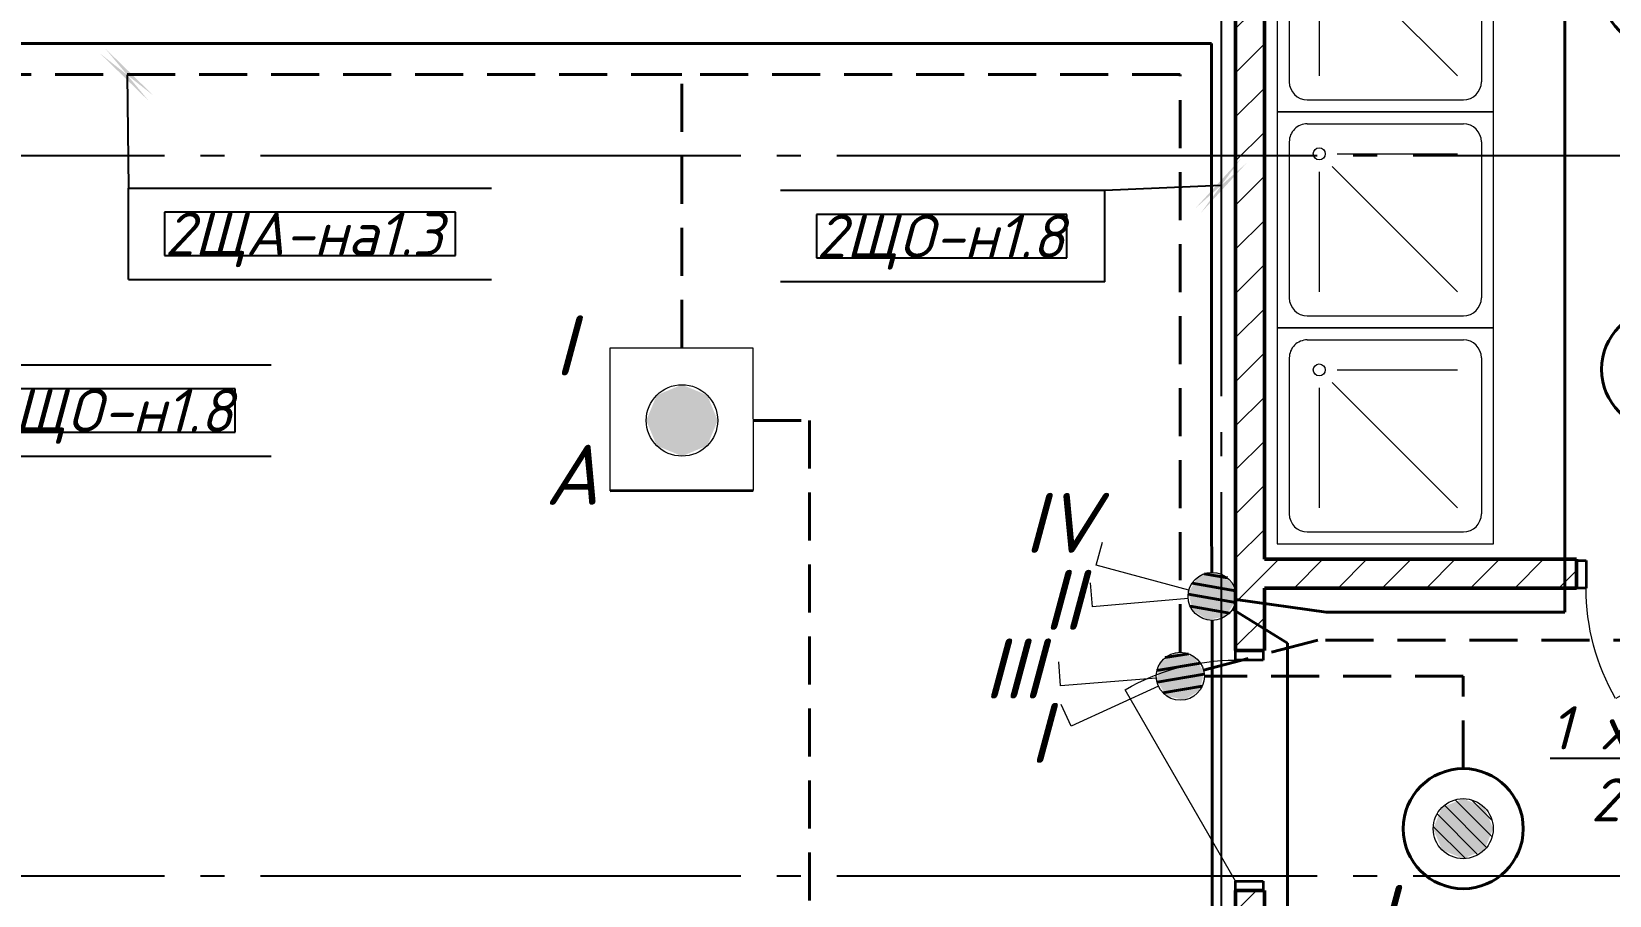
# Model space of a CAD drawing. Header units: millimetres. Extents: x 0 to 1286, y 0 to 420.
# Drawn here: x 228.6 to 294.4, y 218.8 to 254.8 of the extents above; entities that cross this region are included whole.
import ezdxf

# ---------------------------------------------------------------- set-up
doc = ezdxf.new("R2010")
doc.units = ezdxf.units.MM
doc.linetypes.add('JIS_02_2.0', pattern=[3, 2, -1])
doc.linetypes.add('ГОСТ 2.303 5', pattern=[24, 20, -1.5, 1, -1.5])
for name, color, linetype in [('Viewport1ForCustomObjects_0', 7, 'Continuous'), ('Viewport2ForCustomObjects_0', 7, 'Continuous'), ('СПКБ-0000-000-АР#002$0$Двери ArchiCAD', 7, 'Continuous'), ('СПКБ-0000-000-АР#002$0$Стены', 7, 'Continuous'), ('Строительные оси', 7, 'Continuous'), ('ЭО_АВАРИЙНОЕ ОСВЕЩЕНИЕ', 7, 'Continuous'), ('ЭО_РАБОЧЕЕ ОСВЕЩЕНИЕ', 7, 'Continuous')]:
    doc.layers.add(name, color=color, linetype=linetype)
for name, color, linetype, lineweight, true_color in [('СПКБ-0000-000-АР#002$0$Двери ArchiCAD_Ном._пера__23', 7, 'Continuous', 35, 0xff6600), ('СПКБ-0000-000-АР#002$0$Двери ArchiCAD_Ном._пера__3', 7, 'Continuous', 18, 0xff6600), ('СПКБ-0000-000-АР#002$0$Двери ArchiCAD_Ном._пера__58', 7, 'Continuous', 50, 0xdf0000), ('СПКБ-0000-000-АР#002$0$Стены_Ном._пера__58', 7, 'Continuous', 50, 0xdf0000)]:
    doc.layers.add(name, color=color, linetype=linetype, lineweight=lineweight, true_color=true_color)
doc.layers.add('СПКБ-0000-000-АР#002$0$Сантехника_Ном._пера__6', color=5, linetype='Continuous', lineweight=9)
doc.layers.add('СПКБ-0000-000-АР#002$0$Стены_Ном._пера__20', color=1, linetype='Continuous', lineweight=20)
doc.styles.add('1.8', font='isocpeui.ttf', dxfattribs={"height": 1.8})
doc.styles.add('2.5', font='isocpeui.ttf')
doc.styles.add('CustomTextStyle111', font='isocpeui.ttf', dxfattribs={"height": 1.8})
doc.styles.add('CustomTextStyle112', font='isocpeui.ttf', dxfattribs={"height": 1.8})
doc.styles.add('CustomTextStyle92', font='isocpeui.ttf', dxfattribs={"height": 1.8})
pattern_1 = [(45, (0, 0), (-91.9239, 91.9239), [])]

# ---------------------------------------------------------------- blocks, each defined once
blk = doc.blocks.new('*E728')
at = {"layer": 'Строительные оси', "color": 3, "linetype": 'ГОСТ 2.303 5', "lineweight": 25}
for p, q in [((-59.569, 258.857), (-59.569, -45.143)), ((280.431, 128.857), (-283.569, 128.857)), ((280.431, 98.857), (-283.569, 98.857))]:
    blk.add_line(p, q, dxfattribs=at)
at = {"layer": 'ЭО_АВАРИЙНОЕ ОСВЕЩЕНИЕ', "color": 1, "linetype": 'JIS_02_2.0', "lineweight": 40}
for p, q in [((-82.132, 132.242), (-119.388, 132.242)), ((-82.021, 132.242), (-82.132, 132.242)), ((-82.021, 120.865), (-82.021, 132.242)), ((-61.266, 132.242), (-82.021, 132.242)), ((-61.266, 108.185), (-61.266, 132.242)), ((-79.064, 117.84), (-76.713, 117.84)), ((-76.713, 117.84), (-76.713, 52.121)), ((-55.538, 108.691), (-60.299, 107.439)), ((-41.226, 108.691), (-55.538, 108.691)), ((-49.485, 107.185), (-60.266, 107.185)), ((-49.485, 103.337), (-49.485, 107.185))]:
    blk.add_line(p, q, dxfattribs=at)
at = {"layer": 'ЭО_АВАРИЙНОЕ ОСВЕЩЕНИЕ', "color": 7, "lineweight": 0}
for p, q in [((-85.014, 120.864), (-79.064, 120.866)), ((-85.013, 114.914), (-85.014, 120.864)), ((-79.064, 120.866), (-79.063, 114.916)), ((-66.25, 106.783), (-66.331, 107.78)), ((-62.263, 107.104), (-66.25, 106.783)), ((-62.176, 106.768), (-65.812, 105.103)), ((-65.812, 105.103), (-66.229, 106.012))]:
    blk.add_line(p, q, dxfattribs=at)
at = {"layer": 'ЭО_АВАРИЙНОЕ ОСВЕЩЕНИЕ', "color": 1, "lineweight": 40}
for p, q in [((-79.063, 114.916), (-85.013, 114.914)), ((-60.927, 108.125), (-61.897, 107.961)), ((-60.426, 107.727), (-62.238, 107.42)), ((-60.27, 107.27), (-62.235, 106.938)), ((-60.355, 106.773), (-61.991, 106.496))]:
    blk.add_line(p, q, dxfattribs=at)
at = {"layer": 'ЭО_АВАРИЙНОЕ ОСВЕЩЕНИЕ', "color": 1, "lineweight": 0}
for p, q in [((-48.281, 100.502), (-49.82, 102.042)), ((-48.282, 101.177), (-49.145, 102.04)), ((-48.873, 99.747), (-50.575, 101.449)), ((-48.509, 100.057), (-50.266, 101.814)), ((-49.39, 99.591), (-50.731, 100.932))]:
    blk.add_line(p, q, dxfattribs=at)
at = {"layer": 'ЭО_АВАРИЙНОЕ ОСВЕЩЕНИЕ', "color": 1, "lineweight": 40}
for centre in [(-41.226, 119.969), (-49.485, 100.837)]:
    blk.add_circle(centre, 2.5, dxfattribs=at)
at = {"layer": 'ЭО_АВАРИЙНОЕ ОСВЕЩЕНИЕ', "color": 7, "lineweight": 0}
for centre, radius in [((-82.021, 117.84), 1.488), ((-61.266, 107.185), 1), ((-49.485, 100.837), 1.25)]:
    blk.add_circle(centre, radius, dxfattribs=at)
at = {"layer": 'ЭО_АВАРИЙНОЕ ОСВЕЩЕНИЕ', "color": 1, "lineweight": 0}
for points in [[(-82.022, 119.327), (-83.072, 118.892), (-80.97, 118.892)], [(-83.073, 118.891), (-83.508, 117.84), (-80.534, 117.84)], [(-83.072, 118.892), (-83.073, 118.891), (-80.97, 118.891)], [(-83.073, 118.891), (-80.97, 118.891), (-80.534, 117.84)], [(-83.072, 118.892), (-80.97, 118.892), (-80.97, 118.891)], [(-83.508, 117.84), (-83.509, 117.839), (-80.534, 117.839)], [(-83.509, 117.839), (-83.073, 116.788), (-80.969, 116.788)], [(-83.509, 117.839), (-80.534, 117.839), (-80.969, 116.788)], [(-83.508, 117.84), (-80.534, 117.84), (-80.534, 117.839)], [(-83.073, 116.788), (-80.971, 116.788), (-82.021, 116.352)], [(-83.073, 116.788), (-83.073, 116.788), (-80.971, 116.788)], [(-83.073, 116.788), (-80.969, 116.788), (-80.971, 116.788)], [(-61.706, 108), (-62.082, 107.764), (-60.539, 107.764)], [(-61.433, 108.171), (-61.706, 108), (-60.687, 108)], [(-61.706, 108), (-60.687, 108), (-60.539, 107.764)], [(-62.176, 107.352), (-62.252, 107.018), (-60.357, 107.018)], [(-62.082, 107.764), (-62.176, 107.352), (-60.28, 107.352)], [(-62.176, 107.352), (-60.28, 107.352), (-60.357, 107.018)], [(-62.082, 107.764), (-60.539, 107.764), (-60.28, 107.352)], [(-62.252, 107.018), (-61.994, 106.606), (-60.451, 106.606)], [(-62.252, 107.018), (-60.357, 107.018), (-60.451, 106.606)], [(-61.994, 106.606), (-61.846, 106.37), (-60.827, 106.37)], [(-61.994, 106.606), (-60.451, 106.606), (-60.827, 106.37)], [(-61.846, 106.37), (-60.827, 106.37), (-61.1, 106.199)], [(-49.485, 102.087), (-50.369, 101.721), (-48.601, 101.721)], [(-50.369, 101.721), (-50.735, 100.837), (-48.235, 100.837)], [(-50.369, 101.721), (-50.369, 101.721), (-48.601, 101.721)], [(-50.369, 101.721), (-48.601, 101.721), (-48.601, 101.721)], [(-50.369, 101.721), (-48.601, 101.721), (-48.235, 100.837)], [(-50.735, 100.837), (-50.735, 100.837), (-48.235, 100.837)], [(-50.735, 100.837), (-48.235, 100.837), (-48.235, 100.837)], [(-50.735, 100.837), (-50.369, 99.953), (-48.601, 99.953)], [(-50.735, 100.837), (-48.235, 100.837), (-48.601, 99.953)], [(-50.369, 99.953), (-48.601, 99.953), (-49.485, 99.587)], [(-50.369, 99.953), (-50.369, 99.953), (-48.601, 99.953)], [(-50.369, 99.953), (-48.601, 99.953), (-48.601, 99.953)]]:
    blk.add_solid(points, dxfattribs=at)
at = {"layer": 'ЭО_РАБОЧЕЕ ОСВЕЩЕНИЕ', "color": 5, "lineweight": 40}
for p, q in [((-45.254, 135.846), (-45.254, 109.859)), ((-59.966, 133.542), (-118.088, 133.542)), ((-59.966, 113.667), (-59.966, 133.542)), ((-59.95, 111.511), (-59.966, 113.667)), ((-59.307, 111.283), (-60.276, 111.454)), ((-58.975, 110.258), (-60.938, 110.604)), ((-58.969, 110.74), (-60.779, 111.059)), ((-59.222, 109.818), (-60.857, 110.106)), ((-59.093, 109.984), (-56.806, 108.565)), ((-55.19, 109.859), (-58.952, 110.375)), ((-45.254, 109.859), (-55.19, 109.859)), ((-59.943, 109.511), (-59.936, 73.727)), ((-56.806, 108.565), (-56.806, 80.869))]:
    blk.add_line(p, q, dxfattribs=at)
at = {"layer": 'ЭО_РАБОЧЕЕ ОСВЕЩЕНИЕ', "color": 7, "lineweight": 0}
for p, q in [((-64.772, 111.805), (-64.514, 112.771)), ((-60.909, 110.77), (-64.772, 111.805)), ((-64.924, 110.075), (-65.011, 111.071)), ((-60.939, 110.424), (-64.924, 110.075))]:
    blk.add_line(p, q, dxfattribs=at)
at = {"layer": 'ЭО_РАБОЧЕЕ ОСВЕЩЕНИЕ', "color": 5, "lineweight": 40}
blk.add_circle((-41.226, 135.846), 2.5, dxfattribs=at)
at = {"layer": 'ЭО_РАБОЧЕЕ ОСВЕЩЕНИЕ', "color": 7, "lineweight": 0}
blk.add_circle((-59.943, 110.511), 1, dxfattribs=at)
at = {"layer": 'ЭО_РАБОЧЕЕ ОСВЕЩЕНИЕ', "color": 5, "lineweight": 0}
for points in [[(-60.673, 111.085), (-60.928, 110.685), (-59.035, 110.685)], [(-60.516, 111.331), (-60.673, 111.085), (-59.124, 111.085)], [(-60.673, 111.085), (-59.124, 111.085), (-59.035, 110.685)], [(-59.769, 111.496), (-60.516, 111.331), (-59.509, 111.331)], [(-60.516, 111.331), (-59.509, 111.331), (-59.124, 111.085)], [(-60.928, 110.685), (-60.851, 110.338), (-58.958, 110.338)], [(-60.928, 110.685), (-59.035, 110.685), (-58.958, 110.338)], [(-60.851, 110.338), (-60.762, 109.938), (-59.213, 109.938)], [(-60.851, 110.338), (-58.958, 110.338), (-59.213, 109.938)], [(-60.762, 109.938), (-60.376, 109.692), (-59.369, 109.692)], [(-60.762, 109.938), (-59.213, 109.938), (-59.369, 109.692)], [(-60.376, 109.692), (-59.369, 109.692), (-60.116, 109.527)]]:
    blk.add_solid(points, dxfattribs=at)
blk = doc.blocks.new('СПКБ-0000-000-АР#002$0$Однопольная Дверь 19')
at = {"layer": 'СПКБ-0000-000-АР#002$0$Двери ArchiCAD_Ном._пера__23', "color": 30, "linetype": 'Continuous', "lineweight": 35, "true_color": 0xff6600}
for p, q in [((-460, 0), (-500, 0)), ((-500, 0), (-500, -115)), ((-460, -115), (-460, 0)), ((500, 0), (460, 0)), ((460, 0), (460, -115)), ((500, -115), (500, 0)), ((-500, -115), (-460, -115)), ((460, -115), (500, -115))]:
    blk.add_line(p, q, dxfattribs=at)
at = {"layer": 'СПКБ-0000-000-АР#002$0$Двери ArchiCAD_Ном._пера__3', "color": 30, "linetype": 'Continuous', "lineweight": 18, "true_color": 0xff6600}
blk.add_line((460, 0), (-336.7, 460), dxfattribs=at)
blk.add_arc((460, 0), 920, 150, 180, dxfattribs=at)
at = {"layer": 'СПКБ-0000-000-АР#002$0$Двери ArchiCAD_Ном._пера__58', "color": 12, "linetype": 'Continuous', "lineweight": 50, "true_color": 0xdf0000}
for p, q in [((-500, 0), (-537, 0)), ((-500, 0), (-500, -115)), ((500, 0), (500, -115)), ((500, 0), (537, 0)), ((-500, -120), (-537, -120)), ((-500, -115), (-500, -120)), ((500, -115), (500, -120)), ((500, -120), (537, -120))]:
    blk.add_line(p, q, dxfattribs=at)
blk = doc.blocks.new('СПКБ-0000-000-АР#002$0$Стена_22', base_point=(-5776.7, 16085.7))
at = {"layer": 'СПКБ-0000-000-АР#002$0$Стены_Ном._пера__20', "linetype": 'Continuous', "lineweight": 20}
h = blk.add_hatch(dxfattribs=at)
h.set_pattern_fill('КИРПИЧ_ОБЫКНОВЕННЫЙ', color=1, style=0, pattern_type=2)
h.set_pattern_definition(pattern_1)
h.paths.add_polyline_path([(-5896.7, 15585.7), (-5896.6, 10825.7), (-5781.6, 10825.7), (-5776.6, 10825.7), (-5776.7, 15585.7)])
h = blk.add_hatch(dxfattribs=at)
h.set_pattern_fill('КИРПИЧ_ОБЫКНОВЕННЫЙ', color=1, style=0, pattern_type=2)
h.set_pattern_definition(pattern_1)
h.paths.add_polyline_path([(-5896.6, 9825.7), (-5896.6, 7185.7), (-5776.6, 7185.7), (-5776.6, 9825.7), (-5781.6, 9825.7)])
at = {"layer": 'СПКБ-0000-000-АР#002$0$Стены_Ном._пера__58', "color": 12, "linetype": 'Continuous', "lineweight": 50, "true_color": 0xdf0000}
for p, q in [((-5896.6, 10825.7), (-5896.6, 10862.7)), ((-5776.6, 10825.7), (-5776.6, 10862.7)), ((-5896.6, 10825.7), (-5781.6, 10825.7)), ((-5781.6, 10825.7), (-5776.6, 10825.7)), ((-5896.6, 9825.7), (-5896.6, 9788.7)), ((-5896.6, 9825.7), (-5781.6, 9825.7)), ((-5781.6, 9825.7), (-5776.6, 9825.7)), ((-5776.6, 9825.7), (-5776.6, 9788.7))]:
    blk.add_line(p, q, dxfattribs=at)
at = {"layer": 'СПКБ-0000-000-АР#002$0$Стены_Ном._пера__58', "color": 12, "linetype": 'Continuous', "lineweight": 50, "true_color": 0xdf0000, "flags": 128}
for points in [[(-5776.6, 11205.7), (-5776.7, 15585.7)], [(-5896.7, 13454.2), (-5896.6, 10825.7)], [(-5776.6, 10825.7), (-5776.6, 11085.7)], [(-5896.6, 9825.7), (-5896.6, 7185.7)], [(-5776.6, 7185.7), (-5776.6, 9825.7)]]:
    blk.add_lwpolyline(points, dxfattribs=at)
at = {"layer": 'СПКБ-0000-000-АР#002$0$Двери ArchiCAD', "color": 21, "linetype": 'Continuous', "lineweight": 18, "true_color": 0xff9955, "xscale": -0.9999999999999997, "zscale": 1000, "rotation": 90.00017331729121}
blk.add_blockref('СПКБ-0000-000-АР#002$0$Однопольная Дверь 19', (-5896.6, 10325.7), dxfattribs=at)
blk = doc.blocks.new('СПКБ-0000-000-АР#002$0$Стена_50', base_point=(-2352.9, 11085.7))
at = {"layer": 'СПКБ-0000-000-АР#002$0$Стены_Ном._пера__20', "linetype": 'Continuous', "lineweight": 20}
h = blk.add_hatch(dxfattribs=at)
h.set_pattern_fill('КИРПИЧ_ОБЫКНОВЕННЫЙ', color=1, style=0, pattern_type=2)
h.set_pattern_definition(pattern_1)
h.paths.add_polyline_path([(-5776.6, 11205.7), (-5776.6, 11085.7), (-4476.9, 11085.7), (-4476.9, 11200.7), (-4476.9, 11205.7)])
h = blk.add_hatch(dxfattribs=at)
h.set_pattern_fill('КИРПИЧ_ОБЫКНОВЕННЫЙ', color=1, style=0, pattern_type=2)
h.set_pattern_definition(pattern_1)
h.paths.add_polyline_path([(-2352.9, 11205.7), (-3476.9, 11205.7), (-3476.9, 11200.7), (-3476.9, 11085.7), (-2352.9, 11085.7)])
at = {"layer": 'СПКБ-0000-000-АР#002$0$Стены_Ном._пера__58', "color": 12, "linetype": 'Continuous', "lineweight": 50, "true_color": 0xdf0000}
for p, q in [((-4476.9, 11205.7), (-4513.9, 11205.7)), ((-4476.9, 11200.7), (-4476.9, 11205.7)), ((-4476.9, 11085.7), (-4476.9, 11200.7)), ((-3476.9, 11205.7), (-3439.9, 11205.7)), ((-3476.9, 11200.7), (-3476.9, 11205.7)), ((-3476.9, 11085.7), (-3476.9, 11200.7)), ((-4476.9, 11085.7), (-4513.9, 11085.7)), ((-3476.9, 11085.7), (-3439.9, 11085.7))]:
    blk.add_line(p, q, dxfattribs=at)
at = {"layer": 'СПКБ-0000-000-АР#002$0$Стены_Ном._пера__58', "color": 12, "linetype": 'Continuous', "lineweight": 50, "true_color": 0xdf0000, "flags": 128}
for points in [[(-4476.9, 11205.7), (-5776.6, 11205.7)], [(-2473.6, 11205.7), (-3476.9, 11205.7)], [(-2352.9, 11205.7), (-2353.6, 11205.7)], [(-2352.9, 11085.7), (-2352.9, 11205.7)], [(-5776.6, 11085.7), (-4476.9, 11085.7)], [(-3476.9, 11085.7), (-2473.6, 11085.7)], [(-2353.6, 11085.7), (-2352.9, 11085.7)]]:
    blk.add_lwpolyline(points, dxfattribs=at)
at = {"layer": 'СПКБ-0000-000-АР#002$0$Двери ArchiCAD', "color": 21, "linetype": 'Continuous', "lineweight": 18, "true_color": 0xff9955, "xscale": -1, "zscale": 1000, "rotation": 180}
blk.add_blockref('СПКБ-0000-000-АР#002$0$Однопольная Дверь 19', (-3976.9, 11085.7), dxfattribs=at)
blk = doc.blocks.new('СПКБ-0000-000-АР#002$0$Shower Tray 70_2')
at = {"layer": 'СПКБ-0000-000-АР#002$0$Сантехника_Ном._пера__6', "color": 5, "linetype": 'Continuous', "lineweight": 9}
for p, q in [((450, 900), (-450, 900)), ((-450, 900), (-450, 0)), ((450, 0), (450, 900)), ((-325, 850), (325, 850)), ((-400, 125), (-400, 775)), ((-275, 250), (-275, 750)), ((-222, 228), (300, 750)), ((400, 125), (400, 775)), ((-200, 175), (300, 175)), ((-450, 0), (450, 0)), ((-325, 50), (325, 50))]:
    blk.add_line(p, q, dxfattribs=at)
blk.add_circle((-275, 175), 25, dxfattribs=at)
for centre, start, end in [((-325, 775), 90, 180), ((325, 775), 0, 90), ((-325, 125), 180, 270), ((325, 125), 270, 0)]:
    blk.add_arc(centre, 75, start, end, dxfattribs=at)
blk = doc.blocks.new('*E727')
at = {"layer": 'СПКБ-0000-000-АР#002$0$Сантехника_Ном._пера__6', "color": 5, "linetype": 'Continuous', "lineweight": 9, "xscale": 0.01, "yscale": 0.01, "zscale": 10, "rotation": 270}
for p in [(219.09, 183.852), (219.09, 174.852), (219.09, 165.852)]:
    blk.add_blockref('СПКБ-0000-000-АР#002$0$Shower Tray 70_2', p, dxfattribs=at)
at = {"layer": 'СПКБ-0000-000-АР#002$0$Стены', "color": 12, "lineweight": 50, "true_color": 0xdf0000, "xscale": 0.01, "yscale": 0.01, "zscale": 0.01}
for name, p in [('СПКБ-0000-000-АР#002$0$Стена_22', (218.552, 209.515)), ('СПКБ-0000-000-АР#002$0$Стена_50', (252.79, 159.515))]:
    blk.add_blockref(name, p, dxfattribs=at)
blk = doc.blocks.new('CustomObjectsInViewport1_0')
at = {"layer": 'ЭО_АВАРИЙНОЕ ОСВЕЩЕНИЕ'}
for p, q in [((232.625, 252.962), (232.686, 248.243)), ((232.686, 248.243), (247.8, 248.243)), ((232.686, 244.443), (232.686, 248.243)), ((232.686, 244.443), (247.8, 244.443))]:
    blk.add_line(p, q, dxfattribs=at)
at = {"layer": 'ЭО_АВАРИЙНОЕ ОСВЕЩЕНИЕ', "color": 7, "true_color": 0xffffff}
for p, q in [((246.3, 247.243), (234.186, 247.243)), ((234.186, 247.243), (234.186, 245.443)), ((246.3, 245.443), (246.3, 247.243)), ((234.186, 245.443), (246.3, 245.443)), ((234.186, 245.443), (234.186, 245.443))]:
    blk.add_line(p, q, dxfattribs=at)
at = {"layer": 'ЭО_АВАРИЙНОЕ ОСВЕЩЕНИЕ'}
blk.add_solid([(233.743, 252.083), (231.717, 254.057), (231.508, 253.842), (233.533, 251.868)], dxfattribs=at)
at = {"layer": 'ЭО_РАБОЧЕЕ ОСВЕЩЕНИЕ'}
for p, q in [((273.349, 248.142), (259.832, 248.142)), ((278.187, 248.352), (273.349, 248.142)), ((273.349, 244.342), (273.349, 248.142)), ((273.349, 244.342), (259.832, 244.342)), ((225.191, 240.887), (238.628, 240.887)), ((225.191, 237.087), (238.628, 237.087))]:
    blk.add_line(p, q, dxfattribs=at)
at = {"layer": 'ЭО_РАБОЧЕЕ ОСВЕЩЕНИЕ', "color": 7, "true_color": 0xffffff}
for p, q in [((271.769, 247.142), (261.332, 247.142)), ((261.332, 247.142), (261.332, 245.342)), ((271.769, 245.342), (271.769, 247.142)), ((261.332, 245.342), (271.769, 245.342)), ((261.332, 245.342), (261.332, 245.342)), ((237.128, 239.887), (226.691, 239.887)), ((237.128, 238.087), (237.128, 239.887)), ((226.691, 238.087), (237.128, 238.087))]:
    blk.add_line(p, q, dxfattribs=at)
at = {"layer": 'ЭО_РАБОЧЕЕ ОСВЕЩЕНИЕ'}
blk.add_solid([(277.342, 247.208), (279.254, 249.293), (279.033, 249.496), (277.121, 247.411)], dxfattribs=at)
at = {"layer": 'ЭО_АВАРИЙНОЕ ОСВЕЩЕНИЕ', "style": 'CustomTextStyle92'}
blk.add_text('2ЩА-на1.3', height=1.8, dxfattribs=at).set_placement((234.186, 245.443))
at = {"layer": 'ЭО_РАБОЧЕЕ ОСВЕЩЕНИЕ'}
for style, p in [('CustomTextStyle112', (261.332, 245.342)), ('CustomTextStyle111', (226.691, 238.087))]:
    blk.add_text('2ЩO-н1.8', height=1.8, dxfattribs=dict(at, style=style)).set_placement(p)

msp = doc.modelspace()

# ---------------------------------------------------------------- block references
msp.add_blockref('*E727', (61.438, 72.071))
at = {"layer": 'Viewport1ForCustomObjects_0'}
msp.add_blockref('CustomObjectsInViewport1_0', (0, 0), dxfattribs=at)
at = {"layer": 'Viewport2ForCustomObjects_0'}
msp.add_blockref('*E728', (337.756, 120.729), dxfattribs=at)

# ---------------------------------------------------------------- texts
at = {"layer": 'ЭО_АВАРИЙНОЕ ОСВЕЩЕНИЕ', "attachment_point": 5}
for s, insert, char_height, style in [('I', (250.835, 241.696), 2.5, '2.5'), ('III', (269.521, 228.239), 2.5, '2.5'), ('I', (270.617, 225.557), 2.5, '2.5'), ('{\\L1 x Е4/1\\P}2,5 м', (296.529, 224.056), 1.8, '1.8'), ('I', (284.956, 217.974), 2.5, '2.5')]:
    msp.add_mtext(s, dxfattribs=dict(at, insert=insert, char_height=char_height, style=style))
at = {"layer": 'ЭО_АВАРИЙНОЕ ОСВЕЩЕНИЕ', "color": 1, "insert": (251.153, 236.304), "char_height": 2.5, "attachment_point": 5, "style": '2.5'}
msp.add_mtext('А', dxfattribs=at)
at = {"layer": 'ЭО_РАБОЧЕЕ ОСВЕЩЕНИЕ', "char_height": 2.5, "attachment_point": 5, "style": '2.5'}
for s, insert in [('IV', (271.527, 234.304)), ('II', (271.602, 231.099))]:
    msp.add_mtext(s, dxfattribs=dict(at, insert=insert))

doc.saveas('drawing.dxf')
